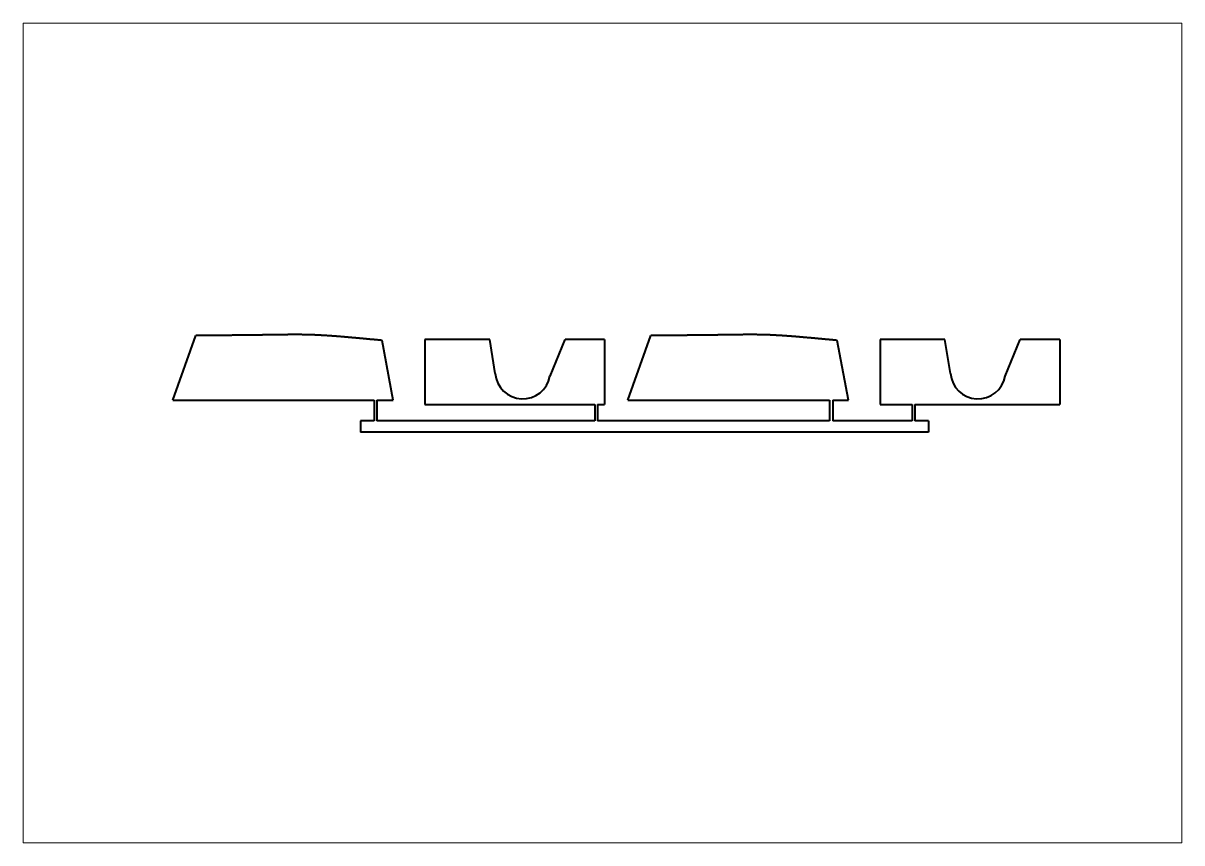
# Paper-space layout 'Sheet' of a CAD drawing. Header units: millimetres. Extents: x 0 to 420, y 0 to 297.
# The model-space entities are those that its viewports show. They can reach past a viewport. Long polylines and large blocks are cut down to what shows.
import ezdxf

# ---------------------------------------------------------------- set-up
doc = ezdxf.new("R2010")
doc.units = ezdxf.units.MM
doc.layers.add('Geometries', color=7, linetype='Continuous')

msp = doc.modelspace()

# ---------------------------------------------------------------- linework, layer by layer
at = {"layer": 'Geometries', "linetype": 'Continuous', "lineweight": 40}
for p, q in [((54.23, 160.35), (62.57, 183.85)), ((134.14, 160.35), (130.08, 182.05)), ((145.65, 182.35), (145.65, 158.85)), ((169.14, 182.35), (145.65, 182.35)), ((171.15, 170.1), (169.14, 182.35)), ((190.97, 169.12), (196.41, 182.35)), ((210.77, 182.35), (196.41, 182.35)), ((210.77, 182.35), (210.77, 158.85)), ((219.23, 160.35), (227.57, 183.85)), ((299.14, 160.35), (295.08, 182.05)), ((310.65, 182.35), (310.65, 158.85)), ((334.14, 182.35), (310.65, 182.35)), ((336.15, 170.1), (334.14, 182.35)), ((355.97, 169.12), (361.41, 182.35)), ((375.77, 182.35), (361.41, 182.35)), ((375.77, 182.35), (375.77, 158.85)), ((54.23, 160.35), (127.23, 160.35)), ((127.23, 160.35), (127.23, 152.85)), ((128.23, 160.35), (128.23, 152.85)), ((128.23, 160.35), (134.14, 160.35)), ((219.23, 160.35), (292.23, 160.35)), ((292.23, 160.35), (292.23, 152.85)), ((293.48, 160.35), (299.14, 160.35)), ((293.48, 160.35), (293.48, 152.85)), ((145.65, 158.85), (207.23, 158.85)), ((207.23, 158.85), (207.23, 152.85)), ((208.23, 158.85), (208.23, 152.85)), ((208.23, 158.85), (210.77, 158.85)), ((310.65, 158.85), (322.23, 158.85)), ((322.23, 158.85), (322.23, 152.85)), ((323.23, 158.85), (375.77, 158.85)), ((323.23, 158.85), (323.23, 152.85)), ((122.23, 152.85), (122.23, 148.85)), ((127.23, 152.85), (122.23, 152.85)), ((207.23, 152.85), (128.23, 152.85)), ((292.23, 152.85), (208.23, 152.85)), ((322.23, 152.85), (293.48, 152.85)), ((328.23, 152.85), (323.23, 152.85)), ((328.23, 152.85), (328.23, 148.85)), ((328.23, 148.85), (122.23, 148.85))]:
    msp.add_line(p, q, dxfattribs=at)
at = {"layer": 'Geometries', "linetype": 'Continuous', "lineweight": 40, "flags": 128}
for points in [[(130.08, 182.05), (129.79, 182.07), (129.5, 182.1), (129.21, 182.13), (128.93, 182.15), (128.65, 182.18), (128.37, 182.21), (128.11, 182.23), (127.85, 182.26), (127.59, 182.28), (127.33, 182.3), (127.08, 182.33), (126.82, 182.35), (126.57, 182.37), (126.32, 182.4), (126.08, 182.42), (125.83, 182.44), (125.59, 182.47), (125.35, 182.49), (125.12, 182.51), (124.88, 182.53), (124.62, 182.56), (124.35, 182.58), (124.09, 182.6), (123.84, 182.63), (123.58, 182.65), (123.33, 182.67), (123.07, 182.7), (122.82, 182.72), (122.56, 182.74), (122.31, 182.77), (122.05, 182.79), (121.8, 182.81), (121.55, 182.84), (121.3, 182.86), (121.03, 182.88), (120.76, 182.91), (120.5, 182.93), (120.24, 182.95), (119.98, 182.98), (119.72, 183), (119.47, 183.02), (119.23, 183.04), (119.01, 183.06), (118.78, 183.08), (118.55, 183.1), (118.33, 183.12), (118.11, 183.14), (117.89, 183.16), (117.67, 183.18), (117.45, 183.2), (117.24, 183.22), (117.02, 183.23), (116.81, 183.25), (116.57, 183.27), (116.32, 183.29), (116.08, 183.31), (115.84, 183.33), (115.62, 183.35), (115.4, 183.37), (115.18, 183.39), (114.97, 183.41), (114.76, 183.42), (114.55, 183.44), (114.34, 183.46), (114.11, 183.47), (113.89, 183.49), (113.66, 183.51), (113.44, 183.53), (113.22, 183.54), (113, 183.56), (112.79, 183.58), (112.57, 183.59), (112.36, 183.61), (112.15, 183.62), (111.95, 183.64), (111.75, 183.65), (111.54, 183.67), (111.35, 183.68), (111.12, 183.7), (110.9, 183.71), (110.68, 183.73), (110.46, 183.74), (110.24, 183.76), (110.03, 183.77), (109.81, 183.79), (109.6, 183.8), (109.38, 183.81), (109.17, 183.83), (108.95, 183.84), (108.74, 183.85), (108.52, 183.87), (108.31, 183.88), (108.09, 183.89), (107.86, 183.91), (107.64, 183.92), (107.41, 183.93), (107.19, 183.94), (106.98, 183.95), (106.76, 183.96), (106.55, 183.97), (106.34, 183.98), (106.09, 183.99), (105.84, 184), (105.6, 184.02), (105.35, 184.03), (105.11, 184.03), (104.86, 184.04), (104.54, 184.06), (104.22, 184.07), (103.9, 184.08), (103.58, 184.09), (103.26, 184.09), (102.94, 184.1), (102.62, 184.11), (102.31, 184.12), (101.95, 184.12), (101.59, 184.13), (101.24, 184.13), (100.88, 184.14), (100.59, 184.14), (100.31, 184.14), (100.03, 184.15), (99.74, 184.15), (99.45, 184.15), (99.16, 184.15), (98.87, 184.15), (98.57, 184.15), (98.34, 184.15), (98.1, 184.15), (97.87, 184.15), (97.63, 184.15), (97.41, 184.15), (97.18, 184.14), (96.96, 184.14), (96.73, 184.14), (96.5, 184.14), (96.27, 184.14), (96.04, 184.14), (95.81, 184.13), (95.58, 184.13), (95.37, 184.13), (95.16, 184.13), (94.95, 184.13), (94.73, 184.12), (94.52, 184.12), (94.3, 184.12), (94.08, 184.12), (93.85, 184.11), (93.65, 184.11), (93.45, 184.11), (93.25, 184.1), (93.04, 184.1), (92.83, 184.1), (92.63, 184.1), (92.42, 184.09), (92.21, 184.09), (92, 184.09), (91.78, 184.08), (91.56, 184.08), (91.34, 184.08), (91.11, 184.08), (90.89, 184.07), (90.66, 184.07), (90.43, 184.07), (90.2, 184.06), (89.96, 184.06), (89.73, 184.06), (89.49, 184.05), (89.25, 184.05), (89.01, 184.04), (88.77, 184.04), (88.52, 184.04), (88.28, 184.03), (88.06, 184.03), (87.83, 184.03), (87.61, 184.02), (87.38, 184.02), (87.15, 184.02), (86.92, 184.02), (86.69, 184.01), (86.45, 184.01), (86.21, 184.01), (85.97, 184), (85.73, 184), (85.49, 184), (85.24, 183.99), (85, 183.99), (84.75, 183.99), (84.49, 183.98), (84.26, 183.98), (84.03, 183.98), (83.8, 183.97), (83.57, 183.97), (83.33, 183.97), (83.09, 183.97), (82.85, 183.96), (82.6, 183.96), (82.34, 183.96), (82.08, 183.95), (81.82, 183.95), (81.55, 183.95), (81.28, 183.95), (81.03, 183.94), (80.77, 183.94), (80.52, 183.94), (80.26, 183.94), (79.99, 183.93), (79.73, 183.93), (79.46, 183.93), (79.2, 183.92), (78.92, 183.92), (78.65, 183.92), (78.38, 183.92), (78.11, 183.91), (77.84, 183.91), (77.56, 183.91), (77.28, 183.91), (76.99, 183.91), (76.7, 183.9), (76.41, 183.9), (76.12, 183.9), (75.83, 183.9), (75.54, 183.89), (75.24, 183.89), (74.95, 183.89), (74.64, 183.89), (74.33, 183.89), (74.02, 183.88), (73.71, 183.88), (73.4, 183.88), (73.08, 183.88), (72.76, 183.88), (72.49, 183.88), (72.22, 183.87), (71.95, 183.87), (71.68, 183.87), (71.4, 183.87), (71.13, 183.87), (70.8, 183.87), (70.47, 183.87), (70.13, 183.87), (69.8, 183.86), (69.5, 183.86), (69.19, 183.86), (68.89, 183.86), (68.58, 183.86), (68.27, 183.86), (67.95, 183.86), (67.64, 183.86), (67.32, 183.86), (67, 183.86), (66.68, 183.86), (66.36, 183.85), (66.04, 183.85), (65.71, 183.85), (65.38, 183.85), (65.05, 183.85), (64.71, 183.85), (64.36, 183.85), (64.01, 183.85), (63.65, 183.85), (63.29, 183.85), (62.93, 183.85), (62.57, 183.85)], [(295.08, 182.05), (294.79, 182.07), (294.5, 182.1), (294.21, 182.13), (293.93, 182.15), (293.65, 182.18), (293.37, 182.21), (293.11, 182.23), (292.85, 182.26), (292.59, 182.28), (292.33, 182.3), (292.08, 182.33), (291.82, 182.35), (291.57, 182.37), (291.32, 182.4), (291.08, 182.42), (290.83, 182.44), (290.59, 182.47), (290.35, 182.49), (290.12, 182.51), (289.88, 182.53), (289.62, 182.56), (289.35, 182.58), (289.09, 182.6), (288.84, 182.63), (288.58, 182.65), (288.33, 182.67), (288.07, 182.7), (287.82, 182.72), (287.56, 182.74), (287.31, 182.77), (287.05, 182.79), (286.8, 182.81), (286.55, 182.84), (286.3, 182.86), (286.03, 182.88), (285.76, 182.91), (285.5, 182.93), (285.24, 182.95), (284.98, 182.98), (284.72, 183), (284.47, 183.02), (284.23, 183.04), (284.01, 183.06), (283.78, 183.08), (283.55, 183.1), (283.33, 183.12), (283.11, 183.14), (282.89, 183.16), (282.67, 183.18), (282.45, 183.2), (282.24, 183.22), (282.02, 183.23), (281.81, 183.25), (281.57, 183.27), (281.32, 183.29), (281.08, 183.31), (280.84, 183.33), (280.62, 183.35), (280.4, 183.37), (280.18, 183.39), (279.97, 183.41), (279.76, 183.42), (279.55, 183.44), (279.34, 183.46), (279.11, 183.47), (278.89, 183.49), (278.66, 183.51), (278.44, 183.53), (278.22, 183.54), (278, 183.56), (277.79, 183.58), (277.57, 183.59), (277.36, 183.61), (277.15, 183.62), (276.95, 183.64), (276.75, 183.65), (276.54, 183.67), (276.35, 183.68), (276.12, 183.7), (275.9, 183.71), (275.68, 183.73), (275.46, 183.74), (275.24, 183.76), (275.03, 183.77), (274.81, 183.79), (274.6, 183.8), (274.38, 183.81), (274.17, 183.83), (273.95, 183.84), (273.74, 183.85), (273.52, 183.87), (273.31, 183.88), (273.09, 183.89), (272.86, 183.91), (272.64, 183.92), (272.41, 183.93), (272.19, 183.94), (271.98, 183.95), (271.76, 183.96), (271.55, 183.97), (271.34, 183.98), (271.09, 183.99), (270.84, 184), (270.6, 184.02), (270.35, 184.03), (270.11, 184.03), (269.86, 184.04), (269.54, 184.06), (269.22, 184.07), (268.9, 184.08), (268.58, 184.09), (268.26, 184.09), (267.94, 184.1), (267.62, 184.11), (267.31, 184.12), (266.95, 184.12), (266.59, 184.13), (266.24, 184.13), (265.88, 184.14), (265.59, 184.14), (265.31, 184.14), (265.03, 184.15), (264.74, 184.15), (264.45, 184.15), (264.16, 184.15), (263.87, 184.15), (263.57, 184.15), (263.34, 184.15), (263.1, 184.15), (262.87, 184.15), (262.63, 184.15), (262.41, 184.15), (262.18, 184.14), (261.96, 184.14), (261.73, 184.14), (261.5, 184.14), (261.27, 184.14), (261.04, 184.14), (260.81, 184.13), (260.58, 184.13), (260.37, 184.13), (260.16, 184.13), (259.95, 184.13), (259.73, 184.12), (259.52, 184.12), (259.3, 184.12), (259.08, 184.12), (258.85, 184.11), (258.65, 184.11), (258.45, 184.11), (258.25, 184.1), (258.04, 184.1), (257.83, 184.1), (257.63, 184.1), (257.42, 184.09), (257.21, 184.09), (257, 184.09), (256.78, 184.08), (256.56, 184.08), (256.34, 184.08), (256.11, 184.08), (255.89, 184.07), (255.66, 184.07), (255.43, 184.07), (255.2, 184.06), (254.96, 184.06), (254.73, 184.06), (254.49, 184.05), (254.25, 184.05), (254.01, 184.04), (253.77, 184.04), (253.52, 184.04), (253.28, 184.03), (253.06, 184.03), (252.83, 184.03), (252.61, 184.02), (252.38, 184.02), (252.15, 184.02), (251.92, 184.02), (251.69, 184.01), (251.45, 184.01), (251.21, 184.01), (250.97, 184), (250.73, 184), (250.49, 184), (250.24, 183.99), (250, 183.99), (249.75, 183.99), (249.49, 183.98), (249.26, 183.98), (249.03, 183.98), (248.8, 183.97), (248.57, 183.97), (248.33, 183.97), (248.09, 183.97), (247.85, 183.96), (247.6, 183.96), (247.34, 183.96), (247.08, 183.95), (246.82, 183.95), (246.55, 183.95), (246.28, 183.95), (246.03, 183.94), (245.77, 183.94), (245.52, 183.94), (245.26, 183.94), (244.99, 183.93), (244.73, 183.93), (244.46, 183.93), (244.2, 183.92), (243.92, 183.92), (243.65, 183.92), (243.38, 183.92), (243.11, 183.91), (242.84, 183.91), (242.56, 183.91), (242.28, 183.91), (241.99, 183.91), (241.7, 183.9), (241.41, 183.9), (241.12, 183.9), (240.83, 183.9), (240.54, 183.89), (240.24, 183.89), (239.95, 183.89), (239.64, 183.89), (239.33, 183.89), (239.02, 183.88), (238.71, 183.88), (238.4, 183.88), (238.08, 183.88), (237.76, 183.88), (237.49, 183.88), (237.22, 183.87), (236.95, 183.87), (236.68, 183.87), (236.4, 183.87), (236.13, 183.87), (235.8, 183.87), (235.47, 183.87), (235.13, 183.87), (234.8, 183.86), (234.5, 183.86), (234.19, 183.86), (233.89, 183.86), (233.58, 183.86), (233.27, 183.86), (232.95, 183.86), (232.64, 183.86), (232.32, 183.86), (232, 183.86), (231.68, 183.86), (231.36, 183.85), (231.04, 183.85), (230.71, 183.85), (230.38, 183.85), (230.05, 183.85), (229.71, 183.85), (229.36, 183.85), (229.01, 183.85), (228.65, 183.85), (228.29, 183.85), (227.93, 183.85), (227.57, 183.85)]]:
    msp.add_lwpolyline(points, dxfattribs=at)
at = {"layer": 'Geometries', "linetype": 'Continuous', "lineweight": 40}
for centre in [(181.12, 170.85), (346.12, 170.85)]:
    msp.add_arc(centre, 10, 184.3144, 350.0338, dxfattribs=at)

psp = doc.layouts.new('Sheet')

# ---------------------------------------------------------------- viewports
at = {"layer": '0'}
psp.add_viewport(center=(210, 148.5), size=(420, 297), view_center_point=(210, 148.5), view_height=297, dxfattribs=at)

doc.saveas('drawing.dxf')
